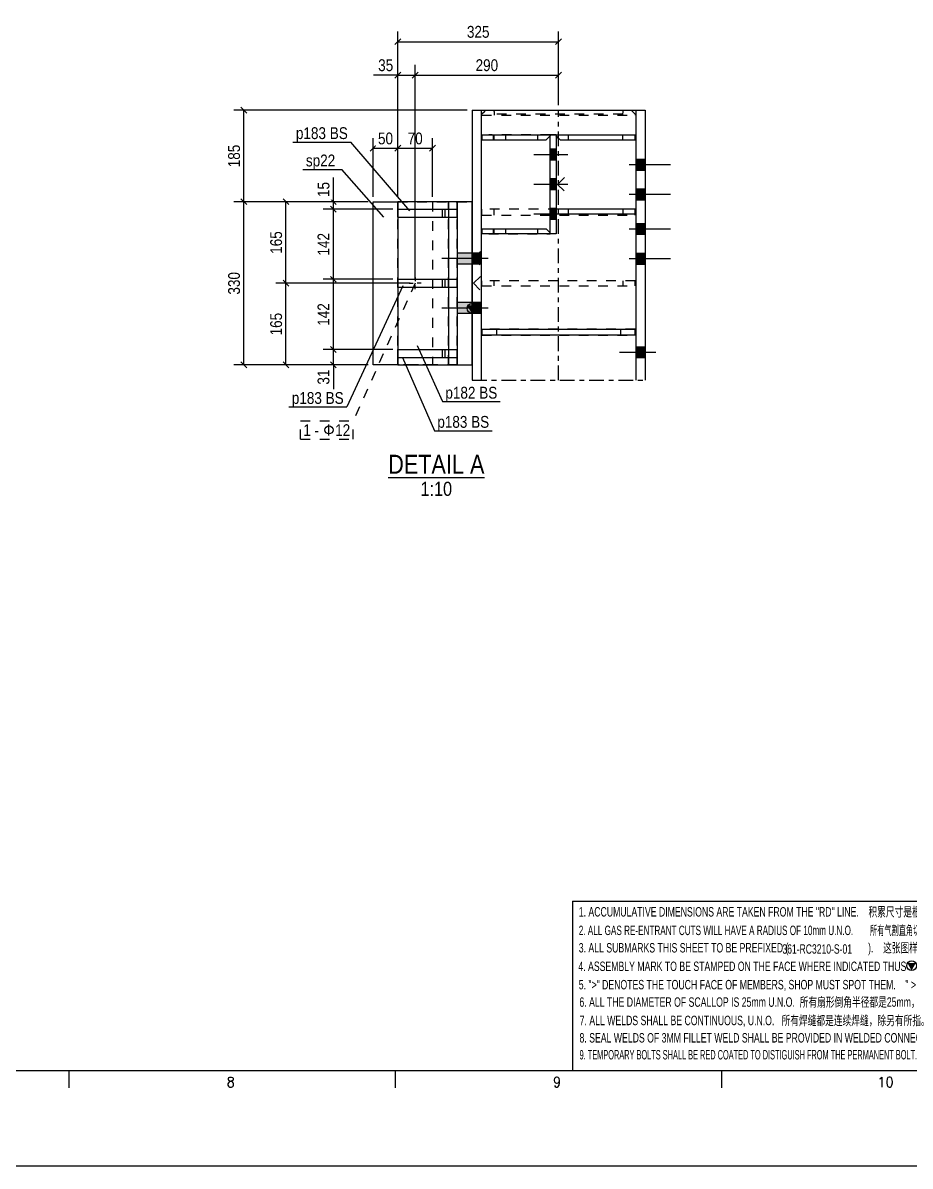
# Model space of a CAD drawing. Header units: millimetres. Extents: x -256 to 585, y -266 to 328.
# Drawn here: x 226.5 to 405.9, y -266.2 to -35 of the extents above; entities that cross this region are included whole.
import ezdxf

# ---------------------------------------------------------------- set-up
doc = ezdxf.new("R2010")
doc.units = ezdxf.units.MM
doc.linetypes.add('DXK_LINE_DOT2', pattern=[3.9198, 1.9599, -1.9599])
doc.linetypes.add('DXK_LINE_DOT3', pattern=[5.9187, 2.979, -0.9799, 0.9799, -0.9799])
doc.styles.add('Arial', font='ARIAL.TTF', dxfattribs={"height": 0.2})
doc.styles.add('Arial Narrow', font='ARIALN.TTF', dxfattribs={"height": 0.2})

# ---------------------------------------------------------------- blocks, each defined once
blk = doc.blocks.new('Unknown-252070812-55923')
at = {"color": 7, "linetype": 'Continuous'}
for p, q in [((-226.11, -246.9), (564.83, -246.9)), ((235.85, -250.42), (235.85, -246.9)), ((301.84, -250.42), (301.84, -246.9)), ((367.84, -250.42), (367.84, -246.9)), ((268.04, -249.39), (267.95, -249.58)), ((267.95, -249.58), (267.95, -249.86)), ((268.04, -248.52), (268.12, -248.33)), ((268.04, -248.72), (268.04, -248.52)), ((268.12, -248.91), (268.04, -248.72)), ((268.2, -249.19), (268.04, -249.39)), ((268.12, -248.33), (268.36, -248.24)), ((268.28, -249), (268.12, -248.91)), ((268.44, -249.1), (268.2, -249.19)), ((268.61, -249.1), (268.28, -249)), ((268.36, -248.24), (268.69, -248.24)), ((268.77, -249), (268.44, -249.1)), ((268.85, -249.19), (268.61, -249.1)), ((268.69, -248.24), (268.93, -248.33)), ((268.93, -248.91), (268.77, -249)), ((269.01, -249.39), (268.85, -249.19)), ((268.93, -248.33), (269.01, -248.52)), ((269.01, -248.72), (268.93, -248.91)), ((269.01, -248.52), (269.01, -248.72)), ((269.09, -249.58), (269.01, -249.39)), ((269.09, -249.86), (269.09, -249.58)), ((334.03, -248.52), (333.95, -248.81)), ((333.95, -248.81), (333.95, -248.91)), ((333.95, -248.91), (334.03, -249.19)), ((334.19, -248.33), (334.03, -248.52)), ((334.03, -249.19), (334.19, -249.39)), ((334.43, -248.24), (334.19, -248.33)), ((334.19, -249.39), (334.43, -249.48)), ((334.52, -248.24), (334.43, -248.24)), ((334.43, -249.48), (334.52, -249.48)), ((334.76, -248.33), (334.52, -248.24)), ((334.52, -249.48), (334.76, -249.39)), ((334.92, -248.52), (334.76, -248.33)), ((334.76, -249.39), (334.92, -249.19)), ((335, -248.91), (334.92, -248.52)), ((334.92, -249.19), (335, -248.91)), ((334.92, -249.86), (335, -249.39)), ((335, -249.39), (335, -248.91)), ((399.82, -248.62), (399.99, -248.52)), ((399.99, -248.52), (400.23, -248.24)), ((400.23, -248.24), (400.23, -250.25)), ((401.29, -248.62), (401.21, -249.1)), ((401.21, -249.1), (401.21, -249.39)), ((401.21, -249.39), (401.29, -249.86)), ((401.45, -248.33), (401.29, -248.62)), ((401.69, -248.24), (401.45, -248.33)), ((401.86, -248.24), (401.69, -248.24)), ((402.1, -248.33), (401.86, -248.24)), ((402.26, -248.62), (402.1, -248.33)), ((402.35, -249.1), (402.26, -248.62)), ((402.26, -249.86), (402.35, -249.39)), ((402.35, -249.39), (402.35, -249.1)), ((267.95, -249.86), (268.04, -250.06)), ((268.04, -250.06), (268.12, -250.15)), ((268.12, -250.15), (268.36, -250.25)), ((268.36, -250.25), (268.69, -250.25)), ((268.69, -250.25), (268.93, -250.15)), ((268.93, -250.15), (269.01, -250.06)), ((269.01, -250.06), (269.09, -249.86)), ((334.03, -249.96), (334.11, -250.15)), ((334.11, -250.15), (334.35, -250.25)), ((334.35, -250.25), (334.52, -250.25)), ((334.52, -250.25), (334.76, -250.15)), ((334.76, -250.15), (334.92, -249.86)), ((401.29, -249.86), (401.45, -250.15)), ((401.45, -250.15), (401.69, -250.25)), ((401.69, -250.25), (401.86, -250.25)), ((401.86, -250.25), (402.1, -250.15)), ((402.1, -250.15), (402.26, -249.86)), ((584.85, -266.25), (-256.15, -266.25))]:
    blk.add_line(p, q, dxfattribs=at)
blk = doc.blocks.new('Unknown-252070812-30 - 1225')
at = {"color": 6, "linetype": 'Continuous'}
blk.add_line((300.37, -126.96), (319.83, -126.96), dxfattribs=at)
at = {"color": 0, "linetype": 'Continuous'}
for points in [[(315.71, -126.21), (315.71, -122.21), (300.37, -122.21), (300.37, -126.21)], [(319.83, -126.21), (319.83, -122.21), (316.91, -122.21), (316.91, -126.21)], [(313.3, -130.71), (313.3, -127.71), (306.9, -127.71), (306.9, -130.71)]]:
    blk.add_wipeout(points, dxfattribs=at)
at = {"color": 6, "linetype": 'Continuous', "style": 'Arial Narrow'}
for s, height, p in [('DETAIL', 3.818, (300.37, -126.21)), ('A', 3.82, (316.91, -126.21)), ('1:10', 2.863, (306.9, -130.71))]:
    blk.add_text(s, height=height, dxfattribs=at).set_placement(p)
blk = doc.blocks.new('Bolt-252070812-1784 - 1225')
at = {"linetype": 'Continuous'}
for points in [[(314.33, -81.61), (314.33, -83.81), (317.33, -83.81), (317.33, -81.61)], [(317.33, -81.61), (317.33, -83.81), (319.23, -83.81), (319.23, -81.61)], [(314.33, -91.61), (314.33, -93.81), (317.33, -93.81), (317.33, -91.61)], [(317.33, -91.61), (317.33, -93.81), (319.23, -93.81), (319.23, -91.61)]]:
    blk.add_hatch(color=3, dxfattribs=at).paths.add_polyline_path(points)
at = {"color": 3, "linetype": 'Continuous'}
for p, q in [((320.57, -82.71), (311.23, -82.71)), ((317.33, -81.61), (314.33, -81.61)), ((319.23, -81.61), (317.33, -81.61)), ((317.33, -83.81), (314.33, -83.81)), ((319.23, -83.81), (317.33, -83.81)), ((317.33, -91.61), (314.33, -91.61)), ((319.23, -91.61), (317.33, -91.61)), ((320.57, -92.71), (311.23, -92.71)), ((317.33, -93.81), (314.33, -93.81)), ((319.23, -93.81), (317.33, -93.81))]:
    blk.add_line(p, q, dxfattribs=at)
at = {"color": 3, "linetype": 'DXK_LINE_DOT2'}
for p, q in [((320.57, -82.71), (311.23, -82.71)), ((317.33, -81.61), (314.33, -81.61)), ((319.23, -81.61), (317.33, -81.61)), ((317.33, -83.81), (314.33, -83.81)), ((319.23, -83.81), (317.33, -83.81)), ((317.33, -91.61), (314.33, -91.61)), ((319.23, -91.61), (317.33, -91.61)), ((320.57, -92.71), (311.23, -92.71)), ((317.33, -93.81), (314.33, -93.81)), ((319.23, -93.81), (317.33, -93.81))]:
    blk.add_line(p, q, dxfattribs=at)
blk = doc.blocks.new('Part-252070812-1656 - 1225')
at = {"color": 7, "linetype": 'DXK_LINE_DOT2'}
for p, q in [((302.33, -104.21), (302.33, -71.21)), ((302.33, -71.21), (314.33, -71.21)), ((312.53, -104.21), (312.53, -71.21)), ((314.33, -104.21), (314.33, -71.21)), ((314.33, -104.21), (302.33, -104.21))]:
    blk.add_line(p, q, dxfattribs=at)
blk = doc.blocks.new('Bolt-252070812-1353 - 1225')
at = {"linetype": 'Continuous'}
for points in [[(350.43, -62.61), (350.43, -64.81), (352.33, -64.81), (352.33, -62.61)], [(350.43, -68.61), (350.43, -70.81), (352.33, -70.81), (352.33, -68.61)], [(350.43, -75.61), (350.43, -77.81), (352.33, -77.81), (352.33, -75.61)], [(350.43, -81.61), (350.43, -83.81), (352.33, -83.81), (352.33, -81.61)]]:
    blk.add_hatch(color=3, dxfattribs=at).paths.add_polyline_path(points)
at = {"color": 3, "linetype": 'Continuous'}
for p, q in [((349.09, -63.71), (357.43, -63.71)), ((350.43, -62.61), (352.33, -62.61)), ((350.43, -64.81), (352.33, -64.81)), ((350.43, -68.61), (352.33, -68.61)), ((349.09, -69.71), (357.43, -69.71)), ((350.43, -70.81), (352.33, -70.81)), ((350.43, -75.61), (352.33, -75.61)), ((349.09, -76.71), (357.43, -76.71)), ((350.43, -77.81), (352.33, -77.81)), ((349.09, -82.71), (357.43, -82.71)), ((350.43, -81.61), (352.33, -81.61)), ((350.43, -83.81), (352.33, -83.81))]:
    blk.add_line(p, q, dxfattribs=at)
blk = doc.blocks.new('Bolt-252070812-1273 - 1225')
at = {"linetype": 'Continuous'}
for points in [[(333.13, -60.61), (333.13, -62.81), (334.33, -62.81), (334.33, -60.61)], [(333.13, -60.61), (333.13, -62.81), (334.33, -62.81), (334.33, -60.61)], [(333.13, -66.61), (333.13, -68.81), (334.33, -68.81), (334.33, -66.61)], [(333.13, -66.61), (333.13, -68.81), (334.33, -68.81), (334.33, -66.61)], [(333.13, -72.61), (333.13, -74.81), (334.33, -74.81), (334.33, -72.61)], [(333.13, -72.61), (333.13, -74.81), (334.33, -74.81), (334.33, -72.61)]]:
    blk.add_hatch(color=3, dxfattribs=at).paths.add_polyline_path(points)
at = {"color": 3, "linetype": 'Continuous'}
for p, q in [((336.67, -61.71), (329.83, -61.71)), ((336.67, -61.71), (329.83, -61.71)), ((334.33, -60.61), (333.13, -60.61)), ((334.33, -60.61), (333.13, -60.61)), ((334.33, -62.81), (333.13, -62.81)), ((334.33, -62.81), (333.13, -62.81)), ((334.33, -66.61), (333.13, -66.61)), ((334.33, -66.61), (333.13, -66.61)), ((336.67, -67.71), (329.83, -67.71)), ((336.67, -67.71), (329.83, -67.71)), ((334.33, -68.81), (333.13, -68.81)), ((334.33, -68.81), (333.13, -68.81)), ((336.67, -73.71), (329.83, -73.71)), ((336.67, -73.71), (329.83, -73.71)), ((334.33, -72.61), (333.13, -72.61)), ((334.33, -72.61), (333.13, -72.61)), ((334.33, -74.81), (333.13, -74.81)), ((334.33, -74.81), (333.13, -74.81))]:
    blk.add_line(p, q, dxfattribs=at)
blk = doc.blocks.new('Bolt-252070812-1318 - 1225')
at = {"linetype": 'Continuous'}
blk.add_hatch(color=3, dxfattribs=at).paths.add_polyline_path([(350.43, -100.61), (350.43, -102.81), (352.33, -102.81), (352.33, -100.61)])
at = {"color": 3, "linetype": 'Continuous'}
for p, q in [((354.47, -101.71), (347.13, -101.71)), ((352.33, -100.61), (350.43, -100.61)), ((352.33, -102.81), (350.43, -102.81))]:
    blk.add_line(p, q, dxfattribs=at)
blk = doc.blocks.new('Bolt-252070812-1323 - 1225')
at = {"linetype": 'Continuous'}
blk.add_hatch(color=3, dxfattribs=at).paths.add_polyline_path([(350.43, -100.61), (350.43, -102.81), (352.33, -102.81), (352.33, -100.61)])
at = {"color": 3, "linetype": 'Continuous'}
for p, q in [((354.47, -101.71), (347.13, -101.71)), ((352.33, -100.61), (350.43, -100.61)), ((352.33, -102.81), (350.43, -102.81))]:
    blk.add_line(p, q, dxfattribs=at)
blk = doc.blocks.new('Bolt-252070812-1348 - 1225')
at = {"linetype": 'Continuous'}
for points in [[(350.43, -62.61), (350.43, -64.81), (352.33, -64.81), (352.33, -62.61)], [(350.43, -68.61), (350.43, -70.81), (352.33, -70.81), (352.33, -68.61)], [(350.43, -75.61), (350.43, -77.81), (352.33, -77.81), (352.33, -75.61)], [(350.43, -81.61), (350.43, -83.81), (352.33, -83.81), (352.33, -81.61)]]:
    blk.add_hatch(color=3, dxfattribs=at).paths.add_polyline_path(points)
at = {"color": 3, "linetype": 'Continuous'}
for p, q in [((349.09, -63.71), (357.43, -63.71)), ((350.43, -62.61), (352.33, -62.61)), ((350.43, -64.81), (352.33, -64.81)), ((350.43, -68.61), (352.33, -68.61)), ((349.09, -69.71), (357.43, -69.71)), ((350.43, -70.81), (352.33, -70.81)), ((350.43, -75.61), (352.33, -75.61)), ((349.09, -76.71), (357.43, -76.71)), ((350.43, -77.81), (352.33, -77.81)), ((349.09, -82.71), (357.43, -82.71)), ((350.43, -81.61), (352.33, -81.61)), ((350.43, -83.81), (352.33, -83.81))]:
    blk.add_line(p, q, dxfattribs=at)
blk = doc.blocks.new('Part-252070812-1557 - 1225')
at = {"color": 7, "linetype": 'DXK_LINE_DOT2'}
for p, q in [((319.33, -98.21), (319.33, -97.01)), ((319.33, -98.21), (319.33, -97.01)), ((319.33, -97.01), (319.33, -97.01)), ((350.33, -97.01), (319.33, -97.01)), ((322.33, -98.21), (322.33, -97.01)), ((347.33, -97.01), (347.33, -98.21)), ((350.33, -98.21), (350.33, -97.01)), ((319.33, -98.21), (319.33, -98.21)), ((319.33, -98.21), (350.33, -98.21))]:
    blk.add_line(p, q, dxfattribs=at)
blk = doc.blocks.new('Part-252070812-1380 - 1225')
at = {"color": 7, "linetype": 'DXK_LINE_DOT2'}
for p, q in [((319.33, -88.21), (319.33, -87.21)), ((319.33, -88.21), (319.33, -87.21)), ((319.33, -87.21), (319.33, -87.21)), ((350.33, -87.21), (319.33, -87.21)), ((321.83, -88.21), (321.83, -87.21)), ((347.83, -87.21), (347.83, -88.21)), ((350.33, -88.21), (350.33, -87.21)), ((319.33, -88.21), (319.33, -88.21)), ((319.33, -88.21), (350.33, -88.21))]:
    blk.add_line(p, q, dxfattribs=at)
blk = doc.blocks.new('Part-252070812-1375 - 1225')
at = {"color": 2, "linetype": 'Continuous'}
for p, q in [((319.33, -97.01), (319.33, -97.01)), ((319.33, -97.01), (350.33, -97.01)), ((319.33, -97.01), (319.33, -98.21)), ((350.33, -97.01), (350.33, -98.21)), ((319.33, -98.21), (319.33, -98.21)), ((350.33, -98.21), (319.33, -98.21))]:
    blk.add_line(p, q, dxfattribs=at)
at = {"color": 7, "linetype": 'DXK_LINE_DOT2'}
for p, q in [((319.33, -98.21), (319.33, -97.01)), ((322.33, -98.21), (322.33, -97.01)), ((347.33, -97.01), (347.33, -98.21))]:
    blk.add_line(p, q, dxfattribs=at)
blk = doc.blocks.new('Part-252070812-1579 - 1225')
at = {"color": 7, "linetype": 'DXK_LINE_DOT2'}
for p, q in [((319.33, -53.51), (320.13, -52.71)), ((319.81, -53.02), (319.33, -53.51)), ((320.13, -52.71), (349.53, -52.71)), ((321.68, -52.71), (321.78, -53.02)), ((321.78, -53.02), (321.83, -53.51)), ((347.83, -53.51), (347.87, -53.02)), ((347.87, -53.02), (347.97, -52.71)), ((349.53, -52.71), (350.33, -53.51)), ((319.33, -53.71), (319.33, -53.51)), ((319.33, -53.71), (319.33, -53.51)), ((319.33, -53.51), (319.33, -53.51)), ((319.33, -53.71), (319.33, -53.71)), ((319.33, -53.71), (350.33, -53.71)), ((347.83, -53.51), (321.83, -53.51)), ((321.83, -53.51), (321.83, -53.71)), ((347.83, -53.71), (347.83, -53.51)), ((350.33, -53.51), (350.33, -53.71))]:
    blk.add_line(p, q, dxfattribs=at)
blk = doc.blocks.new('Part-252070812-1712 - 1225')
at = {"linetype": 'Continuous'}
blk.add_hatch(color=2, dxfattribs=at).paths.add_polyline_path([(317.33, -93.67), (316.53, -92.27), (318.13, -92.27)])
at = {"color": 2, "linetype": 'Continuous'}
for p, q in [((317.33, -52.71), (352.33, -52.71)), ((317.33, -52.71), (317.33, -107.33)), ((319.23, -107.33), (319.23, -52.71)), ((350.43, -52.71), (350.43, -107.33)), ((352.33, -52.71), (352.33, -107.33)), ((317.33, -93.67), (316.53, -92.27)), ((316.53, -92.27), (318.13, -92.27)), ((318.13, -92.27), (317.33, -93.67))]:
    blk.add_line(p, q, dxfattribs=at)
at = {"color": 7, "linetype": 'DXK_LINE_DOT3'}
blk.add_line((334.83, -107.33), (334.83, -52.71), dxfattribs=at)
at = {"color": 2, "linetype": 'Continuous'}
blk.add_circle((317.33, -92.77), 1, dxfattribs=at)
blk = doc.blocks.new('Part-252070812-1584 - 1225')
at = {"color": 2, "linetype": 'Continuous'}
for p, q in [((319.32, -76.71), (332.33, -76.71)), ((319.32, -76.71), (319.32, -77.71)), ((333.13, -77.71), (319.32, -77.71)), ((321.63, -77.71), (321.63, -76.71)), ((324.13, -77.71), (324.13, -76.71)), ((333.13, -77.51), (332.33, -76.71)), ((332.33, -76.71), (332.33, -76.71)), ((333.13, -77.71), (333.13, -77.51)), ((333.13, -77.71), (333.13, -77.71))]:
    blk.add_line(p, q, dxfattribs=at)
at = {"color": 7, "linetype": 'DXK_LINE_DOT2'}
for p, q in [((320.71, -77.71), (333.13, -77.71)), ((321.63, -76.71), (332.33, -76.71)), ((321.82, -77.71), (321.82, -76.71)), ((324.13, -77.71), (324.13, -76.71)), ((330.63, -77.71), (330.63, -76.71)), ((332.64, -77.02), (332.33, -76.71)), ((333.13, -77.51), (332.64, -77.02)), ((333.13, -77.71), (333.13, -77.51)), ((333.13, -77.51), (333.13, -77.51))]:
    blk.add_line(p, q, dxfattribs=at)
blk = doc.blocks.new('Part-252070812-1606 - 1225')
at = {"color": 7, "linetype": 'DXK_LINE_DOT2'}
for p, q in [((334.33, -72.71), (334.33, -72.71)), ((336.67, -72.71), (334.33, -72.71)), ((334.33, -73.71), (334.33, -72.71)), ((334.33, -72.71), (334.33, -73.71)), ((334.33, -73.71), (334.33, -73.71)), ((336.67, -73.71), (334.33, -73.71)), ((336.83, -73.71), (336.83, -72.71)), ((347.83, -72.71), (347.83, -73.71))]:
    blk.add_line(p, q, dxfattribs=at)
at = {"color": 2, "linetype": 'Continuous'}
for p, q in [((350.33, -72.71), (336.67, -72.71)), ((350.33, -73.71), (336.67, -73.71)), ((350.33, -72.71), (350.33, -73.71))]:
    blk.add_line(p, q, dxfattribs=at)
blk = doc.blocks.new('Part-252070812-1611 - 1225')
at = {"color": 2, "linetype": 'Continuous'}
for p, q in [((334.33, -57.71), (333.13, -57.71)), ((333.13, -57.71), (333.13, -57.71)), ((333.13, -77.71), (333.13, -57.71)), ((334.33, -57.71), (334.33, -57.71)), ((334.33, -57.71), (334.33, -77.71)), ((334.63, -67.71), (336.03, -66.31)), ((334.63, -67.71), (335.93, -69.01)), ((334.33, -77.71), (333.13, -77.71))]:
    blk.add_line(p, q, dxfattribs=at)
at = {"color": 7, "linetype": 'DXK_LINE_DOT2'}
for p, q in [((333.13, -57.71), (334.33, -57.71)), ((334.33, -77.71), (333.13, -77.71))]:
    blk.add_line(p, q, dxfattribs=at)
blk = doc.blocks.new('Part-252070812-1612 - 1225')
at = {"color": 2, "linetype": 'Continuous'}
for p, q in [((314.33, -71.21), (314.33, -104.21)), ((317.33, -71.21), (314.33, -71.21)), ((317.33, -104.21), (317.33, -71.21)), ((317.63, -82.71), (319.03, -81.31)), ((317.63, -82.71), (318.93, -84.01)), ((317.63, -87.71), (319.03, -86.31)), ((317.63, -87.71), (318.93, -89.01)), ((314.33, -104.21), (317.33, -104.21))]:
    blk.add_line(p, q, dxfattribs=at)
at = {"color": 7, "linetype": 'DXK_LINE_DOT2'}
for p, q in [((314.33, -71.21), (317.33, -71.21)), ((314.33, -104.21), (317.33, -104.21))]:
    blk.add_line(p, q, dxfattribs=at)
blk = doc.blocks.new('Part-252070812-1698 - 1225')
at = {"color": 7, "linetype": 'DXK_LINE_DOT2'}
for p, q in [((302.33, -102.71), (302.33, -101.11)), ((302.33, -101.11), (314.33, -101.11)), ((311.33, -102.71), (311.33, -101.11)), ((311.83, -101.11), (311.83, -102.71)), ((314.33, -102.71), (314.33, -101.11)), ((302.33, -102.71), (314.33, -102.71))]:
    blk.add_line(p, q, dxfattribs=at)
blk = doc.blocks.new('Part-252070812-1634 - 1225')
at = {"color": 2, "linetype": 'Continuous'}
for p, q in [((297.33, -71.21), (302.33, -71.21)), ((297.33, -104.21), (297.33, -71.21)), ((302.33, -104.21), (297.33, -104.21))]:
    blk.add_line(p, q, dxfattribs=at)
at = {"color": 7, "linetype": 'DXK_LINE_DOT2'}
for p, q in [((302.33, -71.21), (309.33, -71.21)), ((309.33, -71.21), (309.33, -104.21)), ((309.33, -104.21), (302.33, -104.21))]:
    blk.add_line(p, q, dxfattribs=at)
blk = doc.blocks.new('Bolt-252070812-1789 - 1225')
at = {"color": 3, "linetype": 'Continuous'}
for p, q in [((320.5, -82.71), (311.23, -82.71)), ((317.33, -81.61), (314.33, -81.61)), ((319.23, -81.61), (317.33, -81.61)), ((317.33, -83.81), (314.33, -83.81)), ((319.23, -83.81), (317.33, -83.81))]:
    blk.add_line(p, q, dxfattribs=at)
at = {"color": 3, "linetype": 'DXK_LINE_DOT2'}
for p, q in [((320.5, -82.71), (311.23, -82.71)), ((317.33, -81.61), (314.33, -81.61)), ((319.23, -81.61), (317.33, -81.61)), ((317.33, -83.81), (314.33, -83.81)), ((319.23, -83.81), (317.33, -83.81))]:
    blk.add_line(p, q, dxfattribs=at)
blk = doc.blocks.new('Part-252070812-1661 - 1225')
at = {"color": 2, "linetype": 'Continuous'}
for p, q in [((314.33, -71.21), (302.33, -71.21)), ((302.33, -71.21), (302.33, -72.71)), ((312.53, -71.21), (312.53, -72.71)), ((302.33, -74.31), (302.33, -86.91)), ((312.53, -74.31), (312.53, -86.91)), ((302.33, -88.51), (302.33, -101.11)), ((312.53, -88.51), (312.53, -101.11)), ((302.33, -102.71), (302.33, -104.21)), ((312.53, -102.71), (312.53, -104.21)), ((302.33, -104.21), (314.33, -104.21))]:
    blk.add_line(p, q, dxfattribs=at)
at = {"color": 7, "linetype": 'DXK_LINE_DOT2'}
for p, q in [((314.33, -104.21), (314.33, -71.21)), ((302.33, -72.71), (302.33, -74.31)), ((312.53, -72.71), (312.53, -74.31)), ((302.33, -86.91), (302.33, -88.51)), ((312.53, -86.91), (312.53, -88.51)), ((302.33, -101.11), (302.33, -102.71)), ((312.53, -101.11), (312.53, -102.71))]:
    blk.add_line(p, q, dxfattribs=at)
blk = doc.blocks.new('Part-252070812-1683 - 1225')
at = {"color": 2, "linetype": 'Continuous'}
for p, q in [((302.33, -72.71), (314.33, -72.71)), ((302.33, -72.71), (302.33, -74.31)), ((311.83, -72.71), (311.83, -74.31)), ((302.33, -74.31), (314.33, -74.31))]:
    blk.add_line(p, q, dxfattribs=at)
at = {"color": 7, "linetype": 'DXK_LINE_DOT2'}
for p, q in [((311.33, -74.31), (311.33, -72.71)), ((314.33, -72.71), (314.33, -74.31))]:
    blk.add_line(p, q, dxfattribs=at)
blk = doc.blocks.new('Part-252070812-1688 - 1225')
at = {"color": 7, "linetype": 'DXK_LINE_DOT2'}
for p, q in [((302.33, -74.31), (302.33, -72.71)), ((302.33, -72.71), (314.33, -72.71)), ((311.33, -74.31), (311.33, -72.71)), ((311.83, -72.71), (311.83, -74.31)), ((314.33, -74.31), (314.33, -72.71)), ((302.33, -74.31), (314.33, -74.31))]:
    blk.add_line(p, q, dxfattribs=at)
blk = doc.blocks.new('Part-252070812-1693 - 1225')
at = {"color": 2, "linetype": 'Continuous'}
for p, q in [((302.33, -101.11), (314.33, -101.11)), ((302.33, -101.11), (302.33, -102.71)), ((311.83, -101.11), (311.83, -102.71)), ((302.33, -102.71), (314.33, -102.71))]:
    blk.add_line(p, q, dxfattribs=at)
at = {"color": 7, "linetype": 'DXK_LINE_DOT2'}
for p, q in [((311.33, -102.71), (311.33, -101.11)), ((314.33, -101.11), (314.33, -102.71))]:
    blk.add_line(p, q, dxfattribs=at)
blk = doc.blocks.new('Part-252070812-1699 - 1225')
at = {"color": 2, "linetype": 'Continuous'}
for p, q in [((334.33, -57.71), (350.33, -57.71)), ((350.33, -58.71), (350.33, -57.71)), ((334.33, -57.91), (335.13, -58.71)), ((335.13, -58.71), (350.33, -58.71))]:
    blk.add_line(p, q, dxfattribs=at)
at = {"color": 7, "linetype": 'DXK_LINE_DOT2'}
for p, q in [((334.33, -57.71), (334.33, -57.91)), ((334.33, -57.71), (334.33, -57.91)), ((334.33, -57.71), (334.33, -57.71)), ((334.33, -57.71), (334.33, -57.71)), ((336.83, -58.71), (336.83, -57.71)), ((347.83, -58.71), (347.83, -57.71)), ((334.33, -57.91), (334.33, -57.91)), ((334.81, -58.4), (334.33, -57.91)), ((335.13, -58.71), (335.28, -58.71))]:
    blk.add_line(p, q, dxfattribs=at)
blk = doc.blocks.new('Part-252070812-1700 - 1225')
at = {"color": 7, "linetype": 'DXK_LINE_DOT2'}
for p, q in [((319.33, -73.91), (319.33, -72.71)), ((319.33, -73.91), (319.33, -72.71)), ((319.33, -72.71), (319.33, -72.71)), ((350.33, -72.71), (319.33, -72.71)), ((319.33, -73.91), (319.33, -73.91)), ((319.33, -73.91), (350.33, -73.91)), ((321.83, -73.91), (321.83, -72.71)), ((347.83, -72.71), (347.83, -73.91)), ((350.33, -73.91), (350.33, -72.71))]:
    blk.add_line(p, q, dxfattribs=at)
blk = doc.blocks.new('Part-252070812-1701 - 1225')
at = {"color": 2, "linetype": 'Continuous'}
for p, q in [((319.32, -57.71), (333.13, -57.71)), ((319.32, -57.71), (319.32, -58.71)), ((321.63, -58.71), (321.63, -57.71)), ((324.13, -58.71), (324.13, -57.71)), ((333.13, -57.71), (333.13, -57.91)), ((333.13, -57.71), (333.13, -57.71)), ((319.32, -58.71), (332.33, -58.71)), ((324.13, -58.71), (324.13, -58.71)), ((332.33, -58.71), (333.13, -57.91)), ((332.33, -58.71), (332.33, -58.71)), ((333.13, -57.91), (333.13, -57.91))]:
    blk.add_line(p, q, dxfattribs=at)
at = {"color": 7, "linetype": 'DXK_LINE_DOT2'}
for p, q in [((333.13, -57.71), (320.71, -57.71)), ((321.82, -58.71), (321.82, -57.71)), ((324.13, -58.71), (324.13, -57.71)), ((330.63, -58.71), (330.63, -57.71)), ((333.13, -57.91), (333.13, -57.71)), ((320.71, -58.71), (332.33, -58.71)), ((332.33, -58.71), (333.13, -57.91))]:
    blk.add_line(p, q, dxfattribs=at)
blk = doc.blocks.new('Part-252070812-1706 - 1225')
at = {"color": 2, "linetype": 'Continuous'}
for p, q in [((302.33, -86.91), (314.33, -86.91)), ((302.33, -86.91), (302.33, -88.51)), ((311.83, -86.91), (311.83, -88.51)), ((302.33, -88.51), (314.33, -88.51))]:
    blk.add_line(p, q, dxfattribs=at)
at = {"color": 7, "linetype": 'DXK_LINE_DOT2'}
for p, q in [((311.33, -88.51), (311.33, -86.91)), ((314.33, -86.91), (314.33, -88.51))]:
    blk.add_line(p, q, dxfattribs=at)
blk = doc.blocks.new('Bolt-252070812-1824 - 1225')
at = {"color": 3, "linetype": 'Continuous'}
for p, q in [((304.63, -87.71), (305.42, -87.71)), ((305.83, -86.51), (305.83, -87.31)), ((307.03, -87.71), (306.23, -87.71)), ((305.83, -88.91), (305.83, -88.11))]:
    blk.add_line(p, q, dxfattribs=at)
blk = doc.blocks.new('Part-252070812-1711 - 1225')
at = {"color": 7, "linetype": 'DXK_LINE_DOT2'}
for p, q in [((302.33, -88.51), (302.33, -86.91)), ((302.33, -86.91), (314.33, -86.91)), ((311.33, -88.51), (311.33, -86.91)), ((311.83, -86.91), (311.83, -88.51)), ((314.33, -88.51), (314.33, -86.91)), ((302.33, -88.51), (314.33, -88.51))]:
    blk.add_line(p, q, dxfattribs=at)
blk = doc.blocks.new('Line-252070812-2005 - 1225')
at = {"color": 4, "linetype": 'DXK_LINE_DOT3'}
blk.add_line((317.33, -107.33), (352.33, -107.33), dxfattribs=at)
blk = doc.blocks.new('StraightDimension-252070812-1964 - 1225')
at = {"color": 7, "linetype": 'Continuous'}
for p, q in [((301.33, -72.71), (287.22, -72.71)), ((289.87, -73.31), (288.67, -72.11)), ((289.27, -86.91), (289.27, -72.71)), ((301.33, -86.91), (287.22, -86.91)), ((288.67, -86.31), (289.87, -87.51))]:
    blk.add_line(p, q, dxfattribs=at)
at = {"color": 0}
blk.add_wipeout([(288.97, -77.03), (285.47, -77.03), (285.47, -82.6), (288.97, -82.6)], dxfattribs=at)
at = {"color": 4, "style": 'Arial Narrow'}
blk.add_text('142', height=2.386, rotation=90.0002, dxfattribs=at).set_placement((288.47, -82.1))
blk = doc.blocks.new('StraightDimension-252070812-1997 - 1225')
at = {"color": 7, "linetype": 'Continuous'}
for p, q in [((316.33, -52.71), (269.13, -52.71)), ((271.78, -53.31), (270.58, -52.11)), ((271.18, -71.21), (271.18, -52.71)), ((296.33, -71.21), (269.13, -71.21)), ((270.58, -70.61), (271.78, -71.81))]:
    blk.add_line(p, q, dxfattribs=at)
at = {"color": 0}
blk.add_wipeout([(270.88, -59.18), (267.38, -59.18), (267.38, -64.75), (270.88, -64.75)], dxfattribs=at)
at = {"color": 4, "style": 'Arial Narrow'}
blk.add_text('185', height=2.386, rotation=90.0002, dxfattribs=at).set_placement((270.38, -64.25))
blk = doc.blocks.new('StraightDimension-252070812-1892 - 1225')
at = {"color": 7, "linetype": 'Continuous'}
for p, q in [((302.93, -59.81), (301.73, -61.01)), ((302.33, -70.21), (302.33, -58.36)), ((308.73, -61.01), (309.93, -59.81)), ((309.33, -70.21), (309.33, -58.36)), ((302.33, -60.41), (309.33, -60.41))]:
    blk.add_line(p, q, dxfattribs=at)
at = {"color": 0}
blk.add_wipeout([(307.85, -60.11), (307.85, -56.61), (303.8, -56.61), (303.8, -60.11)], dxfattribs=at)
at = {"color": 4, "style": 'Arial Narrow'}
blk.add_text('70', height=2.386, dxfattribs=at).set_placement((304.3, -59.61))
blk = doc.blocks.new('StraightDimension-252070812-1950 - 1225')
at = {"color": 7, "linetype": 'Continuous'}
for p, q in [((301.33, -86.91), (287.22, -86.91)), ((289.87, -87.51), (288.67, -86.31)), ((289.27, -101.11), (289.27, -86.91)), ((301.33, -101.11), (287.22, -101.11)), ((288.67, -100.51), (289.87, -101.71))]:
    blk.add_line(p, q, dxfattribs=at)
at = {"color": 0}
blk.add_wipeout([(288.97, -91.23), (285.47, -91.23), (285.47, -96.8), (288.97, -96.8)], dxfattribs=at)
at = {"color": 4, "style": 'Arial Narrow'}
blk.add_text('142', height=2.386, rotation=90.0002, dxfattribs=at).set_placement((288.47, -96.3))
blk = doc.blocks.new('StraightDimension-252070812-1905 - 1225')
at = {"color": 7, "linetype": 'Continuous'}
for p, q in [((304.83, -87.71), (277.64, -87.71)), ((280.29, -88.31), (279.09, -87.11)), ((279.69, -104.21), (279.69, -87.71)), ((279.09, -103.61), (280.29, -104.81)), ((296.33, -104.21), (277.64, -104.21))]:
    blk.add_line(p, q, dxfattribs=at)
at = {"color": 0}
blk.add_wipeout([(279.39, -93.18), (275.89, -93.18), (275.89, -98.75), (279.39, -98.75)], dxfattribs=at)
at = {"color": 4, "style": 'Arial Narrow'}
blk.add_text('165', height=2.386, rotation=90.0002, dxfattribs=at).set_placement((278.89, -98.25))
blk = doc.blocks.new('StraightDimension-252070812-1978 - 1225')
at = {"color": 7, "linetype": 'Continuous'}
for p, q in [((296.33, -71.21), (287.22, -71.21)), ((288.67, -70.61), (289.87, -71.81)), ((289.27, -72.71), (289.27, -71.21)), ((301.33, -72.71), (287.22, -72.71)), ((289.87, -73.31), (288.67, -72.11))]:
    blk.add_line(p, q, dxfattribs=at)
at = {"color": 0}
blk.add_wipeout([(288.97, -66.73), (285.47, -66.73), (285.47, -70.77), (288.97, -70.77)], dxfattribs=at)
at = {"color": 7, "linetype": 'Continuous'}
blk.add_line((289.27, -71.21), (289.27, -66.29), dxfattribs=at)
blk.add_line((289.27, -71.21), (289.27, -66.29), dxfattribs=at)
at = {"color": 4, "style": 'Arial Narrow'}
blk.add_text('15', height=2.386, rotation=90.0002, dxfattribs=at).set_placement((288.47, -70.27))
blk = doc.blocks.new('StraightDimension-252070812-1850 - 1225')
at = {"color": 7, "linetype": 'Continuous'}
for p, q in [((302.33, -70.21), (302.33, -43.55)), ((305.83, -86.71), (305.83, -43.55)), ((301.73, -46.2), (302.93, -45)), ((302.33, -45.6), (305.83, -45.6)), ((306.43, -45), (305.23, -46.2))]:
    blk.add_line(p, q, dxfattribs=at)
at = {"color": 0}
blk.add_wipeout([(301.89, -45.3), (301.89, -41.8), (297.84, -41.8), (297.84, -45.3)], dxfattribs=at)
at = {"color": 7, "linetype": 'Continuous'}
blk.add_line((302.33, -45.6), (297.4, -45.6), dxfattribs=at)
blk.add_line((302.33, -45.6), (297.4, -45.6), dxfattribs=at)
at = {"color": 4, "style": 'Arial Narrow'}
blk.add_text('35', height=2.386, dxfattribs=at).set_placement((298.34, -44.8))
blk = doc.blocks.new('StraightDimension-252070812-1872 - 1225')
at = {"color": 7, "linetype": 'Continuous'}
for p, q in [((305.83, -86.71), (305.83, -43.55)), ((334.83, -51.71), (334.83, -43.55)), ((306.43, -45), (305.23, -46.2)), ((305.83, -45.6), (334.83, -45.6)), ((334.23, -46.2), (335.43, -45))]:
    blk.add_line(p, q, dxfattribs=at)
at = {"color": 0}
blk.add_wipeout([(323.11, -45.3), (323.11, -41.8), (317.54, -41.8), (317.54, -45.3)], dxfattribs=at)
at = {"color": 4, "style": 'Arial Narrow'}
blk.add_text('290', height=2.386, dxfattribs=at).set_placement((318.04, -44.8))
blk = doc.blocks.new('StraightDimension-252070812-1887 - 1225')
at = {"color": 7, "linetype": 'Continuous'}
for p, q in [((296.73, -61.01), (297.93, -59.81)), ((297.33, -70.21), (297.33, -58.36)), ((302.93, -59.81), (301.73, -61.01)), ((302.33, -70.21), (302.33, -58.36)), ((297.33, -60.41), (302.33, -60.41))]:
    blk.add_line(p, q, dxfattribs=at)
at = {"color": 0}
blk.add_wipeout([(301.85, -60.11), (301.85, -56.61), (297.8, -56.61), (297.8, -60.11)], dxfattribs=at)
at = {"color": 4, "style": 'Arial Narrow'}
blk.add_text('50', height=2.386, dxfattribs=at).set_placement((298.3, -59.61))
blk = doc.blocks.new('StraightDimension-252070812-1898 - 1225')
at = {"color": 7, "linetype": 'Continuous'}
for p, q in [((302.33, -70.21), (302.33, -36.8)), ((334.83, -51.71), (334.83, -36.8)), ((302.93, -38.25), (301.73, -39.45)), ((302.33, -38.85), (334.83, -38.85)), ((334.23, -39.45), (335.43, -38.25))]:
    blk.add_line(p, q, dxfattribs=at)
at = {"color": 0}
blk.add_wipeout([(321.36, -38.55), (321.36, -35.05), (315.79, -35.05), (315.79, -38.55)], dxfattribs=at)
at = {"color": 4, "style": 'Arial Narrow'}
blk.add_text('325', height=2.386, dxfattribs=at).set_placement((316.29, -38.05))
blk = doc.blocks.new('StraightDimension-252070812-1921 - 1225')
at = {"color": 7, "linetype": 'Continuous'}
for p, q in [((296.33, -71.21), (277.64, -71.21)), ((280.29, -71.81), (279.09, -70.61)), ((279.69, -87.71), (279.69, -71.21)), ((304.83, -87.71), (277.64, -87.71)), ((279.09, -87.11), (280.29, -88.31))]:
    blk.add_line(p, q, dxfattribs=at)
at = {"color": 0}
blk.add_wipeout([(279.39, -76.68), (275.89, -76.68), (275.89, -82.25), (279.39, -82.25)], dxfattribs=at)
at = {"color": 4, "style": 'Arial Narrow'}
blk.add_text('165', height=2.386, rotation=90.0002, dxfattribs=at).set_placement((278.89, -81.75))
blk = doc.blocks.new('StraightDimension-252070812-1935 - 1225')
at = {"color": 7, "linetype": 'Continuous'}
for p, q in [((301.33, -101.11), (287.22, -101.11)), ((288.67, -100.51), (289.87, -101.71)), ((289.27, -104.21), (289.27, -101.11)), ((289.87, -104.81), (288.67, -103.61)), ((296.33, -104.21), (287.22, -104.21))]:
    blk.add_line(p, q, dxfattribs=at)
at = {"color": 0}
blk.add_wipeout([(288.97, -104.65), (285.47, -104.65), (285.47, -108.7), (288.97, -108.7)], dxfattribs=at)
at = {"color": 7, "linetype": 'Continuous'}
blk.add_line((289.27, -104.21), (289.27, -109.13), dxfattribs=at)
blk.add_line((289.27, -104.21), (289.27, -109.13), dxfattribs=at)
at = {"color": 4, "style": 'Arial Narrow'}
blk.add_text('31', height=2.386, rotation=90.0002, dxfattribs=at).set_placement((288.47, -108.2))
blk = doc.blocks.new('StraightDimension-252070812-1988 - 1225')
at = {"color": 7, "linetype": 'Continuous'}
for p, q in [((296.33, -71.21), (269.13, -71.21)), ((271.78, -71.81), (270.58, -70.61)), ((271.18, -104.21), (271.18, -71.21)), ((270.58, -103.61), (271.78, -104.81)), ((296.33, -104.21), (269.13, -104.21))]:
    blk.add_line(p, q, dxfattribs=at)
at = {"color": 0}
blk.add_wipeout([(270.88, -84.93), (267.38, -84.93), (267.38, -90.5), (270.88, -90.5)], dxfattribs=at)
at = {"color": 4, "style": 'Arial Narrow'}
blk.add_text('330', height=2.386, rotation=90.0002, dxfattribs=at).set_placement((270.38, -90))
blk = doc.blocks.new('Unknown-252070812-55929')
at = {"linetype": 'Continuous'}
for points in [[(406.2, -226.71), (407.09, -225.17), (405.4, -225.17)], [(420.75, -226.95), (421.64, -225.41), (419.95, -225.41)]]:
    blk.add_hatch(color=7, dxfattribs=at).paths.add_polyline_path(points)
at = {"color": 7, "linetype": 'Continuous'}
for p, q in [((337.66, -212.65), (337.66, -246.9)), ((337.66, -212.65), (451.67, -212.65)), ((451.67, -212.65), (451.67, -246.9)), ((337.66, -246.9), (451.67, -246.9))]:
    blk.add_line(p, q, dxfattribs=at)
at = {"color": 3, "linetype": 'Continuous'}
for p, q in [((419.96, -225.41), (420.75, -226.94)), ((421.63, -225.41), (420.75, -226.95))]:
    blk.add_line(p, q, dxfattribs=at)
at = {"color": 7, "linetype": 'Continuous'}
for centre in [(406.24, -225.71), (420.8, -225.95)]:
    blk.add_circle(centre, 1, dxfattribs=at)
at = {"color": 7, "linetype": 'Continuous', "style": 'Arial'}
for s, height, width, p in [('1. ACCUMULATIVE DIMENSIONS ARE TAKEN FROM THE "RD" LINE.    积累尺寸是根据这线 "RD" 开始计算。', 1.9102, 0.65892, (338.91, -215.77)), ('所有气割直角切口要有10mm 的半径，除另有所指。', 1.9102, 0.541875, (397.82, -219.52)), ('2. ALL GAS RE-ENTRANT CUTS WILL HAVE A RADIUS OF 10mm U.N.O.', 1.9102, 0.617738, (338.91, -219.52)), ('3. ALL SUBMARKS THIS SHEET TO BE PREFIXED (                                 ).    这张图样的所有副标记前面要加 (                                  )。', 1.91016, 0.65892, (338.91, -223.04)), ('4. ASSEMBLY MARK TO BE STAMPED ON THE FACE WHERE INDICATED THUS      .    构件号打在      标记面上。', 1.9102, 0.65892, (338.83, -226.79)), ('5. ">" DENOTES THE TOUCH FACE OF MEMBERS, SHOP MUST SPOT THEM.    " > " 为构件结合面，工厂需标识出来。', 1.9102, 0.65892, (338.91, -230.5)), ('6. ALL THE DIAMETER OF SCALLOP IS 25mm U.N.O.  所有扇形倒角半径都是25mm，除另有所指。', 1.9102, 0.65892, (339.04, -234.02)), ('7. ALL WELDS SHALL BE CONTINUOUS, U.N.O.   所有焊缝都是连续焊缝，除另有所指。', 1.9102, 0.65892, (339.09, -237.74)), ('8. SEAL WELDS OF 3MM FILLET WELD SHALL BE PROVIDED IN WELDED CONNECTIONS.   焊接节点里的封焊是3mm角焊缝。', 1.9102, 0.65892, (339.06, -241.25)), ('9. TEMPORARY BOLTS SHALL BE RED COATED TO DISTIGUISH FROM THE PERMANENT BOLT.   临时螺栓应涂红油漆，以区别与永久螺栓。', 1.9102, 0.55892, (339.07, -244.67))]:
    blk.add_text(s, height=height, dxfattribs=dict(at, width=width)).set_placement(p)
at = {"color": 3, "linetype": 'Continuous', "style": 'Arial', "width": 0.65}
for p in [(380.1, -223.29), (426.56, -223.24)]:
    blk.add_text('361-RC3210-S-01', height=1.9102, dxfattribs=at).set_placement(p)
blk = doc.blocks.new('Mark-252070812-1820 - 1225')
at = {"color": 0}
blk.add_wipeout([(284.72, -118.61), (284.72, -116.11), (283.2, -116.11), (283.2, -118.61)], dxfattribs=at)
blk.add_wipeout([(284.72, -118.61), (284.72, -116.11), (283.2, -116.11), (283.2, -118.61)], dxfattribs=at)
at = {"color": 7, "linetype": 'DXK_LINE_DOT2'}
blk.add_line((282.6, -119.21), (282.6, -115.51), dxfattribs=at)
at = {"color": 0}
blk.add_wipeout([(286.39, -118.61), (286.39, -116.11), (285.47, -116.11), (285.47, -118.61)], dxfattribs=at)
blk.add_wipeout([(286.39, -118.61), (286.39, -116.11), (285.47, -116.11), (285.47, -118.61)], dxfattribs=at)
at = {"color": 3, "style": 'Arial Narrow'}
blk.add_text('1', height=2.39, dxfattribs=at).set_placement((283.2, -118.61))
at = {"color": 0}
blk.add_wipeout([(289.64, -118.61), (289.64, -116.11), (287.14, -116.11), (287.14, -118.61)], dxfattribs=at)
at = {"color": 3, "linetype": 'Continuous'}
blk.add_line((288.39, -118.49), (288.39, -116.3), dxfattribs=at)
at = {"color": 3, "style": 'Arial Narrow'}
blk.add_text('-', height=2.39, dxfattribs=at).set_placement((285.47, -118.61))
at = {"color": 0}
blk.add_wipeout([(292.68, -118.61), (292.68, -116.11), (289.64, -116.11), (289.64, -118.61)], dxfattribs=at)
blk.add_wipeout([(292.68, -118.61), (292.68, -116.11), (289.64, -116.11), (289.64, -118.61)], dxfattribs=at)
at = {"color": 7, "linetype": 'DXK_LINE_DOT2'}
for p, q in [((305.83, -87.71), (293.28, -115.51)), ((282.6, -115.51), (293.28, -115.51)), ((293.28, -119.21), (293.28, -115.51)), ((282.6, -119.21), (293.28, -119.21))]:
    blk.add_line(p, q, dxfattribs=at)
at = {"color": 3, "linetype": 'Continuous'}
blk.add_circle((288.39, -117.36), 0.812, dxfattribs=at)
at = {"color": 3, "style": 'Arial Narrow'}
blk.add_text('12', height=2.386, dxfattribs=at).set_placement((289.64, -118.61))
blk = doc.blocks.new('MarkSet-252070812-2232 - 1225')
at = {"color": 0}
blk.add_wipeout([(286.96, -112.1), (286.96, -109.6), (280.87, -109.6), (280.87, -112.1)], dxfattribs=at)
blk.add_wipeout([(286.96, -112.1), (286.96, -109.6), (280.87, -109.6), (280.87, -112.1)], dxfattribs=at)
blk.add_wipeout([(291.37, -112.1), (291.37, -109.6), (287.71, -109.6), (287.71, -112.1)], dxfattribs=at)
blk.add_wipeout([(291.37, -112.1), (291.37, -109.6), (287.71, -109.6), (287.71, -112.1)], dxfattribs=at)
at = {"color": 7, "linetype": 'Continuous'}
for p in [(303.31, -88.2), (280.27, -112.7)]:
    blk.add_line(p, (291.97, -112.7), dxfattribs=at)
at = {"color": 3, "style": 'Arial Narrow'}
for s, p in [('p183', (280.87, -112.1)), ('BS', (287.71, -112.1))]:
    blk.add_text(s, height=2.386, dxfattribs=at).set_placement(p)
blk = doc.blocks.new('MarkSet-252070812-2238 - 1225')
at = {"color": 0}
blk.add_wipeout([(316.39, -116.93), (316.39, -114.43), (310.3, -114.43), (310.3, -116.93)], dxfattribs=at)
blk.add_wipeout([(316.39, -116.93), (316.39, -114.43), (310.3, -114.43), (310.3, -116.93)], dxfattribs=at)
at = {"color": 7, "linetype": 'Continuous'}
blk.add_line((303.29, -102.71), (309.7, -117.53), dxfattribs=at)
at = {"color": 0}
blk.add_wipeout([(320.79, -116.93), (320.79, -114.43), (317.14, -114.43), (317.14, -116.93)], dxfattribs=at)
blk.add_wipeout([(320.79, -116.93), (320.79, -114.43), (317.14, -114.43), (317.14, -116.93)], dxfattribs=at)
at = {"color": 7, "linetype": 'Continuous'}
blk.add_line((309.7, -117.53), (321.39, -117.53), dxfattribs=at)
at = {"color": 3, "style": 'Arial Narrow'}
for s, p in [('p183', (310.3, -116.93)), ('BS', (317.14, -116.93))]:
    blk.add_text(s, height=2.386, dxfattribs=at).set_placement(p)
blk = doc.blocks.new('Mark-252070812-1630 - 1225')
at = {"color": 7, "linetype": 'Continuous'}
blk.add_line((299.47, -74.31), (291.01, -64.67), dxfattribs=at)
at = {"color": 0}
blk.add_wipeout([(289.66, -64.07), (289.66, -61.57), (283.72, -61.57), (283.72, -64.07)], dxfattribs=at)
blk.add_wipeout([(289.66, -64.07), (289.66, -61.57), (283.72, -61.57), (283.72, -64.07)], dxfattribs=at)
at = {"color": 7, "linetype": 'Continuous'}
blk.add_line((283.12, -64.67), (291.01, -64.67), dxfattribs=at)
at = {"color": 3, "style": 'Arial Narrow'}
blk.add_text('sp22', height=2.386, dxfattribs=at).set_placement((283.72, -64.07))
blk = doc.blocks.new('MarkSet-252070812-2209 - 1225')
at = {"color": 0}
blk.add_wipeout([(318.03, -111.03), (318.03, -108.53), (311.93, -108.53), (311.93, -111.03)], dxfattribs=at)
blk.add_wipeout([(318.03, -111.03), (318.03, -108.53), (311.93, -108.53), (311.93, -111.03)], dxfattribs=at)
at = {"color": 7, "linetype": 'Continuous'}
blk.add_line((306.25, -100.32), (311.33, -111.63), dxfattribs=at)
at = {"color": 0}
blk.add_wipeout([(322.43, -111.03), (322.43, -108.53), (318.78, -108.53), (318.78, -111.03)], dxfattribs=at)
blk.add_wipeout([(322.43, -111.03), (322.43, -108.53), (318.78, -108.53), (318.78, -111.03)], dxfattribs=at)
at = {"color": 7, "linetype": 'Continuous'}
blk.add_line((311.33, -111.63), (323.03, -111.63), dxfattribs=at)
at = {"color": 3, "style": 'Arial Narrow'}
for s, p in [('p182', (311.93, -111.03)), ('BS', (318.78, -111.03))]:
    blk.add_text(s, height=2.386, dxfattribs=at).set_placement(p)
blk = doc.blocks.new('MarkSet-252070812-2244 - 1225')
at = {"color": 0}
blk.add_wipeout([(287.8, -58.54), (287.8, -56.04), (281.7, -56.04), (281.7, -58.54)], dxfattribs=at)
blk.add_wipeout([(287.8, -58.54), (287.8, -56.04), (281.7, -56.04), (281.7, -58.54)], dxfattribs=at)
blk.add_wipeout([(292.2, -58.54), (292.2, -56.04), (288.55, -56.04), (288.55, -58.54)], dxfattribs=at)
blk.add_wipeout([(292.2, -58.54), (292.2, -56.04), (288.55, -56.04), (288.55, -58.54)], dxfattribs=at)
at = {"color": 7, "linetype": 'Continuous'}
for p in [(281.1, -59.14), (304.75, -73.06)]:
    blk.add_line(p, (292.8, -59.14), dxfattribs=at)
at = {"color": 3, "style": 'Arial Narrow'}
for s, p in [('p183', (281.7, -58.54)), ('BS', (288.55, -58.54))]:
    blk.add_text(s, height=2.386, dxfattribs=at).set_placement(p)

msp = doc.modelspace()

# ---------------------------------------------------------------- block references
for name in ['Unknown-252070812-55923', 'Part-252070812-1712 - 1225', 'Part-252070812-1579 - 1225', 'Part-252070812-1701 - 1225', 'Part-252070812-1611 - 1225', 'Part-252070812-1699 - 1225', 'Bolt-252070812-1273 - 1225', 'Bolt-252070812-1353 - 1225', 'Bolt-252070812-1348 - 1225', 'Part-252070812-1634 - 1225', 'Part-252070812-1656 - 1225', 'Part-252070812-1661 - 1225', 'Part-252070812-1612 - 1225', 'Part-252070812-1683 - 1225', 'Part-252070812-1688 - 1225', 'Part-252070812-1700 - 1225', 'Part-252070812-1606 - 1225', 'Part-252070812-1584 - 1225', 'Bolt-252070812-1784 - 1225', 'Bolt-252070812-1789 - 1225', 'Part-252070812-1706 - 1225', 'Part-252070812-1711 - 1225', 'Bolt-252070812-1824 - 1225', 'Part-252070812-1380 - 1225', 'Part-252070812-1557 - 1225', 'Part-252070812-1375 - 1225', 'Part-252070812-1698 - 1225', 'Part-252070812-1693 - 1225', 'Bolt-252070812-1318 - 1225', 'Bolt-252070812-1323 - 1225', 'Line-252070812-2005 - 1225', 'Unknown-252070812-55929']:
    msp.add_blockref(name, (0, 0))

# ---------------------------------------------------------------- next in the draw order: block references
for name in ['StraightDimension-252070812-1964 - 1225', 'Unknown-252070812-30 - 1225']:
    msp.add_blockref(name, (0, 0))

# ---------------------------------------------------------------- next in the draw order: block references
for name in ['StraightDimension-252070812-1997 - 1225', 'StraightDimension-252070812-1950 - 1225']:
    msp.add_blockref(name, (0, 0))

# ---------------------------------------------------------------- next in the draw order: block references
for name in ['StraightDimension-252070812-1892 - 1225', 'StraightDimension-252070812-1905 - 1225']:
    msp.add_blockref(name, (0, 0))

# ---------------------------------------------------------------- next in the draw order: block references
for name in ['StraightDimension-252070812-1978 - 1225', 'StraightDimension-252070812-1935 - 1225']:
    msp.add_blockref(name, (0, 0))

# ---------------------------------------------------------------- next in the draw order: block references
msp.add_blockref('StraightDimension-252070812-1850 - 1225', (0, 0))

# ---------------------------------------------------------------- next in the draw order: block references
for name in ['StraightDimension-252070812-1872 - 1225', 'StraightDimension-252070812-1887 - 1225']:
    msp.add_blockref(name, (0, 0))

# ---------------------------------------------------------------- next in the draw order: block references
msp.add_blockref('StraightDimension-252070812-1898 - 1225', (0, 0))

# ---------------------------------------------------------------- next in the draw order: block references
msp.add_blockref('StraightDimension-252070812-1921 - 1225', (0, 0))

# ---------------------------------------------------------------- next in the draw order: block references
msp.add_blockref('StraightDimension-252070812-1988 - 1225', (0, 0))

# ---------------------------------------------------------------- next in the draw order: block references
for name in ['Mark-252070812-1630 - 1225', 'Mark-252070812-1820 - 1225']:
    msp.add_blockref(name, (0, 0))

# ---------------------------------------------------------------- next in the draw order: block references
for name in ['MarkSet-252070812-2244 - 1225', 'MarkSet-252070812-2232 - 1225']:
    msp.add_blockref(name, (0, 0))

# ---------------------------------------------------------------- next in the draw order: block references
msp.add_blockref('MarkSet-252070812-2238 - 1225', (0, 0))

# ---------------------------------------------------------------- next in the draw order: block references
msp.add_blockref('MarkSet-252070812-2209 - 1225', (0, 0))

doc.saveas('drawing.dxf')
